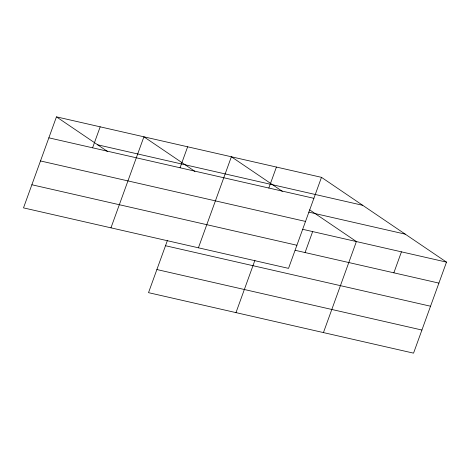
<?xml version="1.0" encoding="UTF-8"?>
<svg xmlns="http://www.w3.org/2000/svg" width="470" height="470" viewBox="0 0 470 470"><rect width="100%" height="100%" fill="white"/><g stroke="black" fill="none" stroke-linecap="round" stroke-linejoin="round"><path stroke-width="0.7" d="M56.453 116.848L23.5 207.875L288.527 268.37L321.48 177.343L56.453 116.848L107.424 151.416M92.584 147.809L100.181 126.829M110.961 227.838L143.908 136.811L194.886 171.38M180.045 167.772L187.642 146.793M167.479 240.288L148.52 292.657L413.547 353.152L446.5 262.125L321.48 177.343M198.416 247.802L231.369 156.774L282.341 191.343M268.828 188.035L276.425 167.056M235.981 312.62L254.94 260.251M305.065 252.555L312.662 231.575M323.442 332.584L356.389 241.557L309.671 209.873M393.854 272.823L401.445 251.844M97.707 144.825L362.734 205.32M48.856 137.828L313.884 198.317M308.784 212.129L405.24 234.148M40.491 160.946L305.518 221.435M302.786 229.325L446.5 262.125M31.866 184.757L296.893 245.252M295.195 250.304L438.904 283.105M165.511 245.728L430.538 306.223M156.892 269.545L421.919 330.034"/></g></svg>
